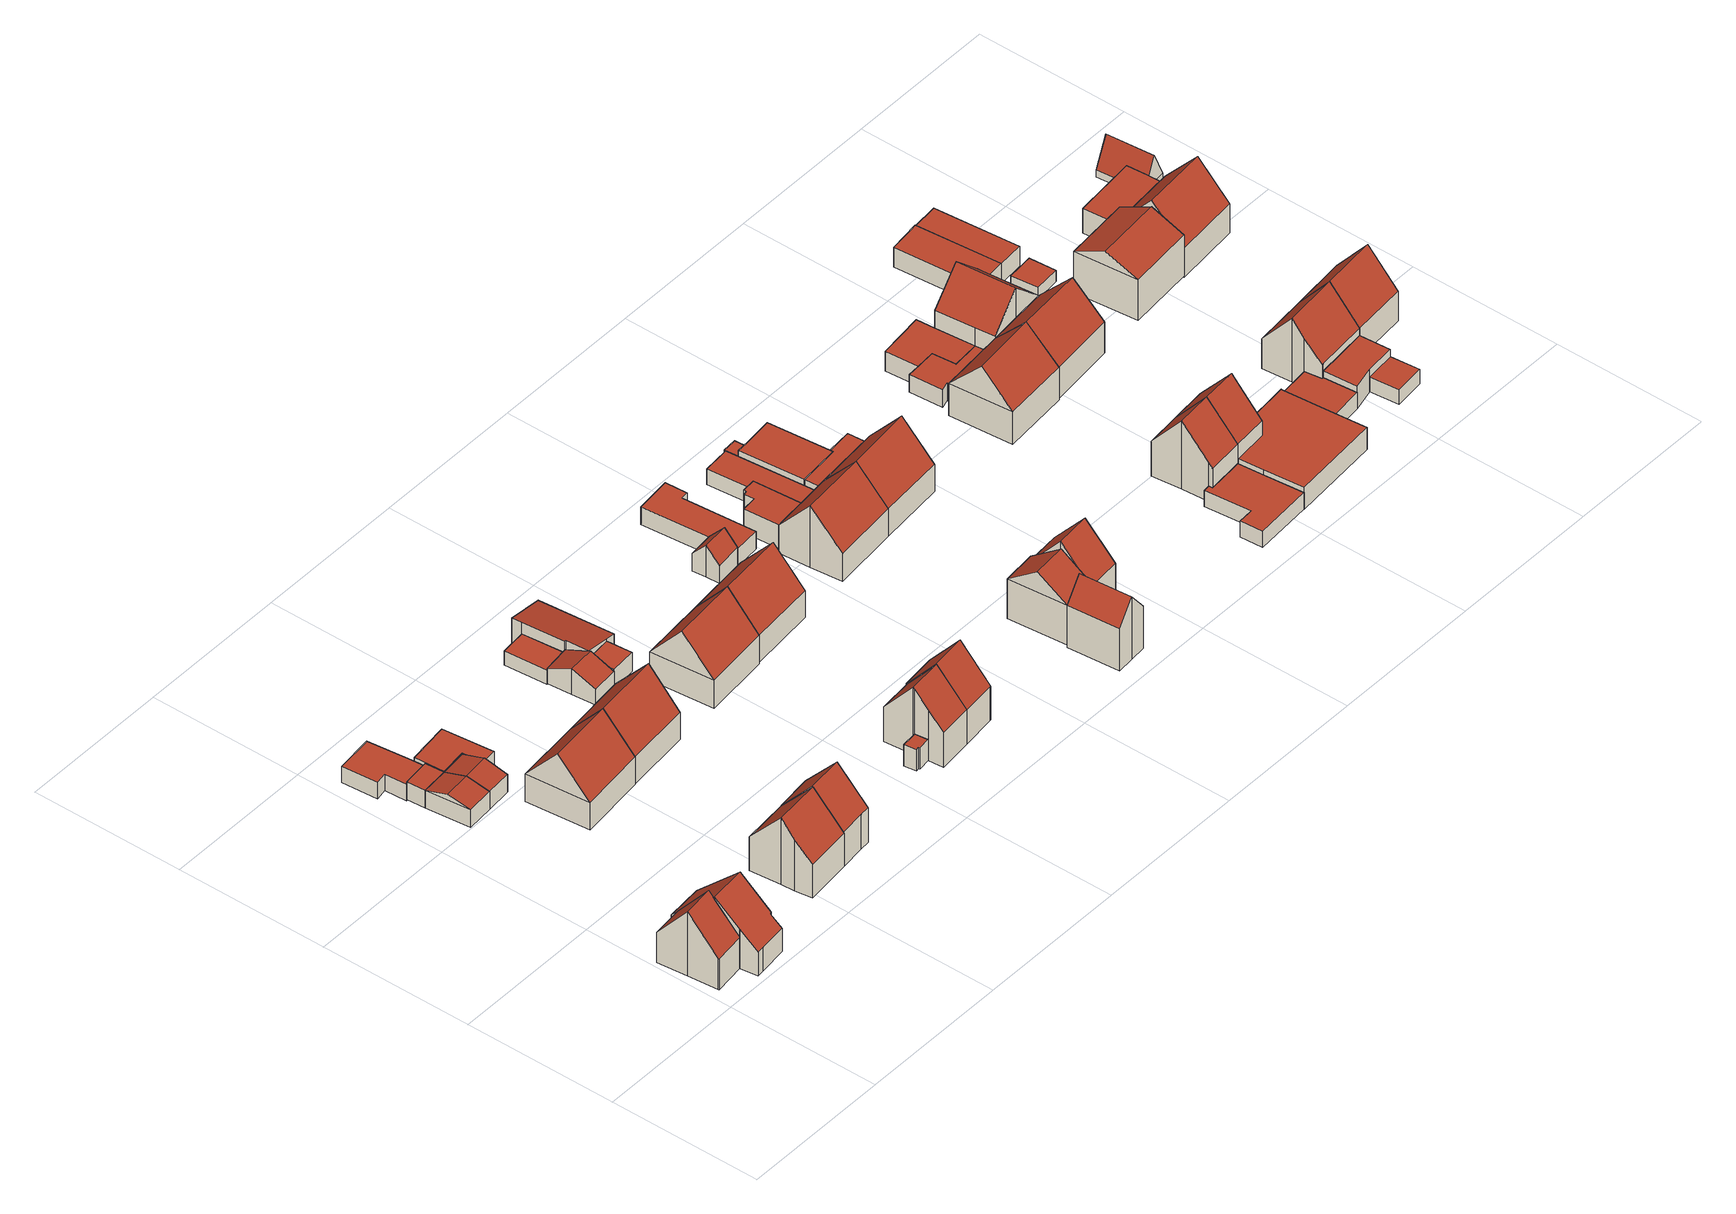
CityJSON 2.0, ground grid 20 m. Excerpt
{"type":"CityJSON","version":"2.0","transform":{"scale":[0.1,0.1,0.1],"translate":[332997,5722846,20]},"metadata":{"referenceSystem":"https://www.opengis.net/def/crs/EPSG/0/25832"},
"CityObjects":{
"building1":{"type":"Building","attributes":{"Gemeindeschluessel":"05170048","Geometrietyp2DReferenz":"3000","function":"31001_1010"},"address":[{"country":"Germany","locality":"Wesel","thoroughfareNumber":"12","thoroughfareName":"Hagelkreuzweg"}],"children":["building1-1","building1-2"]},
"building1-1":{"type":"BuildingPart","attributes":{"roofType":"3100","measuredHeight":8.63},"parents":["building1"],"geometry":[{"type":"MultiSurface","lod":"2","boundaries":[[[0,1,2,3]],[[4,5,1,0]],[[6,7,8,9]],[[10,11,7,6]],[[12,13,11,10]],[[14,15,13,12]],[[16,17,15,14]],[[18,19,17,16]],[[20,21,19,18]],[[3,2,21,20]],[[4,0,3,20,18,16,14,12,22]],[[10,6,9,22,12]],[[1,5,23,8,7,11,13,15,17,19,21,2]],[[22,24,25,4]],[[24,23,5,25]],[[22,26,24]],[[27,9,8,28]],[[24,26,27,28,23]]],"semantics":{"surfaces":[{"type":"WallSurface"},{"type":"RoofSurface"},{"type":"GroundSurface"},{"type":"ClosureSurface"}],"values":[0,0,0,0,0,0,0,0,0,0,1,1,2,0,3,0,3,3]}}]},
"building1-2":{"type":"BuildingPart","attributes":{"roofType":"3100","measuredHeight":9.16},"parents":["building1"],"geometry":[{"type":"MultiSurface","lod":"2","boundaries":[[[29,30,31,32]],[[33,34,30,29]],[[35,36,34,33]],[[37,8,36,35]],[[38,1,5,25]],[[32,31,1,38]],[[37,35,33,39]],[[29,32,38,25,39,33]],[[30,34,36,8,28,5,1,31]],[[37,39,27,9]],[[27,28,8,9]],[[39,26,27]],[[24,25,5,23]],[[27,26,24,23,28]]],"semantics":{"surfaces":[{"type":"WallSurface"},{"type":"RoofSurface"},{"type":"GroundSurface"},{"type":"ClosureSurface"}],"values":[0,0,0,0,0,0,1,1,2,0,3,0,3,3]}}]},
"building2":{"type":"Building","attributes":{"Geometrietyp2DReferenz":"3000","Gemeindeschluessel":"05170048","function":"31001_2463","roofType":"3100","measuredHeight":3.3},"address":[{"country":"Germany","locality":"Wesel","thoroughfareNumber":"15","thoroughfareName":"Hagelkreuzweg"}],"geometry":[{"type":"Solid","lod":"2","boundaries":[[[[40,41,42,43]],[[44,45,41,40]],[[46,47,45,44]],[[43,42,47,46]],[[40,48,44]],[[46,49,43]],[[43,49,48,40]],[[44,48,49,46]],[[41,45,47,42]]]],"semantics":{"surfaces":[{"type":"WallSurface"},{"type":"RoofSurface"},{"type":"GroundSurface"}],"values":[[0,0,0,0,0,0,1,1,2]]}}]},
"building3":{"type":"Building","attributes":{"Geometrietyp2DReferenz":"3000","Gemeindeschluessel":"05170048","function":"31001_2723","roofType":"1000","measuredHeight":2.57},"address":[{"country":"Germany","locality":"Wesel","thoroughfareNumber":"15","thoroughfareName":"Hagelkreuzweg"}],"geometry":[{"type":"Solid","lod":"2","boundaries":[[[[50,51,52,53]],[[46,47,51,50]],[[44,45,47,46]],[[53,52,45,44]],[[46,50,53,44]],[[51,47,45,52]]]],"semantics":{"surfaces":[{"type":"WallSurface"},{"type":"RoofSurface"},{"type":"GroundSurface"}],"values":[[0,0,0,0,1,2]]}}]},
"building4":{"type":"Building","attributes":{"Geometrietyp2DReferenz":"3000","Gemeindeschluessel":"05170048","function":"31001_1313","roofType":"1000","measuredHeight":2.33},"address":[{"country":"Germany","locality":"Wesel","thoroughfareNumber":"15","thoroughfareName":"Hagelkreuzweg"}],"geometry":[{"type":"Solid","lod":"2","boundaries":[[[[54,55,56,57]],[[58,59,55,54]],[[60,61,59,58]],[[62,63,61,60]],[[64,65,63,62]],[[66,67,65,64]],[[57,56,67,66]],[[64,62,60,58,54,57,66]],[[55,59,61,63,65,67,56]]]],"semantics":{"surfaces":[{"type":"WallSurface"},{"type":"RoofSurface"},{"type":"GroundSurface"}],"values":[[0,0,0,0,0,0,0,1,2]]}}]},
"building5":{"type":"Building","attributes":{"Geometrietyp2DReferenz":"3000","Gemeindeschluessel":"05170048","function":"31001_2463","roofType":"3100","measuredHeight":3.33},"address":[{"country":"Germany","locality":"Wesel","thoroughfareNumber":"17","thoroughfareName":"Hagelkreuzweg"}],"geometry":[{"type":"Solid","lod":"2","boundaries":[[[[49,68,42,43]],[[46,47,68,49]],[[69,70,47,46]],[[71,72,70,69]],[[73,74,72,71]],[[75,76,74,73]],[[43,42,76,75]],[[71,69,46,49,73]],[[43,75,73,49]],[[68,47,70,72,74,76,42]]]],"semantics":{"surfaces":[{"type":"WallSurface"},{"type":"RoofSurface"},{"type":"GroundSurface"}],"values":[[0,0,0,0,0,0,0,1,1,2]]}}]},
"building6":{"type":"Building","attributes":{"Geometrietyp2DReferenz":"3000","Gemeindeschluessel":"05170048","function":"31001_1010","roofType":"3100","measuredHeight":9.45},"address":[{"country":"Germany","locality":"Wesel","thoroughfareNumber":"14","thoroughfareName":"Hagelkreuzweg"}],"geometry":[{"type":"Solid","lod":"2","boundaries":[[[[77,78,79,80]],[[81,82,78,77]],[[83,84,82,81]],[[85,86,84,83]],[[87,88,86,85]],[[89,90,88,87]],[[91,92,90,89]],[[80,79,92,91]],[[81,77,80,91,89,83]],[[87,85,83,89]],[[78,82,84,86,88,90,92,79]]]],"semantics":{"surfaces":[{"type":"WallSurface"},{"type":"RoofSurface"},{"type":"GroundSurface"}],"values":[[0,0,0,0,0,0,0,0,1,1,2]]}}]},
"building7":{"type":"Building","attributes":{"Geometrietyp2DReferenz":"3000","Gemeindeschluessel":"05170048","function":"31001_1313","roofType":"1000","measuredHeight":2.7},"address":[{"country":"Germany","locality":"Wesel","thoroughfareNumber":"17","thoroughfareName":"Hagelkreuzweg"}],"geometry":[{"type":"Solid","lod":"2","boundaries":[[[[93,94,95,96]],[[97,98,94,93]],[[99,100,98,97]],[[101,102,100,99]],[[103,104,102,101]],[[96,95,104,103]],[[101,99,97,93,96,103]],[[94,98,100,102,104,95]]]],"semantics":{"surfaces":[{"type":"WallSurface"},{"type":"RoofSurface"},{"type":"GroundSurface"}],"values":[[0,0,0,0,0,0,1,2]]}}]},
"building8":{"type":"Building","attributes":{"Geometrietyp2DReferenz":"3000","Gemeindeschluessel":"05170048","function":"31001_1010","roofType":"3100","measuredHeight":8.77},"address":[{"country":"Germany","locality":"Wesel","thoroughfareNumber":"17","thoroughfareName":"Hagelkreuzweg"}],"geometry":[{"type":"Solid","lod":"2","boundaries":[[[[105,106,107,108]],[[109,110,106,105]],[[111,112,110,109]],[[108,107,112,111]],[[105,113,109]],[[111,114,108]],[[108,114,113,105]],[[109,113,114,111]],[[106,110,112,107]]]],"semantics":{"surfaces":[{"type":"WallSurface"},{"type":"RoofSurface"},{"type":"GroundSurface"}],"values":[[0,0,0,0,0,0,1,1,2]]}}]},
"building9":{"type":"Building","attributes":{"Geometrietyp2DReferenz":"3000","Gemeindeschluessel":"05170048","function":"31001_1010","roofType":"3100","measuredHeight":9.51},"address":[{"country":"Germany","locality":"Wesel","thoroughfareNumber":"16","thoroughfareName":"Hagelkreuzweg"}],"geometry":[{"type":"Solid","lod":"2","boundaries":[[[[115,116,117,91]],[[118,119,116,115]],[[120,121,119,118]],[[122,123,121,120]],[[124,125,123,122]],[[126,127,125,124]],[[91,117,127,126]],[[120,118,115,122]],[[91,126,124,122,115]],[[116,119,121,123,125,127,117]]]],"semantics":{"surfaces":[{"type":"WallSurface"},{"type":"RoofSurface"},{"type":"GroundSurface"}],"values":[[0,0,0,0,0,0,0,1,1,2]]}}]},
"building10":{"type":"Building","attributes":{"Geometrietyp2DReferenz":"3000","Gemeindeschluessel":"05170048","function":"31001_1010","roofType":"3100","measuredHeight":8.69},"address":[{"country":"Germany","locality":"Wesel","thoroughfareNumber":"19","thoroughfareName":"Hagelkreuzweg"}],"geometry":[{"type":"Solid","lod":"2","boundaries":[[[[108,128,129,130]],[[111,131,128,108]],[[132,133,131,111]],[[130,129,133,132]],[[108,114,111]],[[132,134,130]],[[130,134,114,108]],[[111,114,134,132]],[[128,131,133,129]]]],"semantics":{"surfaces":[{"type":"WallSurface"},{"type":"RoofSurface"},{"type":"GroundSurface"}],"values":[[0,0,0,0,0,0,1,1,2]]}}]},
"building11":{"type":"Building","attributes":{"Geometrietyp2DReferenz":"3000","Gemeindeschluessel":"05170048","function":"31001_2463","roofType":"3100","measuredHeight":3.61},"address":[{"country":"Germany","locality":"Wesel","thoroughfareNumber":"19","thoroughfareName":"Hagelkreuzweg"}],"geometry":[{"type":"Solid","lod":"2","boundaries":[[[[135,136,137,138]],[[139,140,136,135]],[[141,142,140,139]],[[143,144,142,141]],[[145,146,144,143]],[[147,148,146,145]],[[149,150,148,147]],[[138,137,150,149]],[[145,143,141,139,135,147]],[[138,149,147,135]],[[136,140,142,144,146,148,150,137]]]],"semantics":{"surfaces":[{"type":"WallSurface"},{"type":"RoofSurface"},{"type":"GroundSurface"}],"values":[[0,0,0,0,0,0,0,0,1,1,2]]}}]},
"building12":{"type":"Building","attributes":{"Geometrietyp2DReferenz":"3000","Gemeindeschluessel":"05170048","function":"31001_2723","roofType":"1000","measuredHeight":2.09},"address":[{"country":"Germany","locality":"Wesel","thoroughfareNumber":"19","thoroughfareName":"Hagelkreuzweg"}],"geometry":[{"type":"Solid","lod":"2","boundaries":[[[[151,152,153,154]],[[155,156,152,151]],[[157,158,156,155]],[[154,153,158,157]],[[155,151,154,157]],[[152,156,158,153]]]],"semantics":{"surfaces":[{"type":"WallSurface"},{"type":"RoofSurface"},{"type":"GroundSurface"}],"values":[[0,0,0,0,1,2]]}}]},
"building13":{"type":"Building","attributes":{"Geometrietyp2DReferenz":"3000","Gemeindeschluessel":"05170048","function":"51009_1610","roofType":"1000","measuredHeight":2.98},"geometry":[{"type":"Solid","lod":"2","boundaries":[[[[159,160,161,162]],[[163,164,160,159]],[[165,166,164,163]],[[167,168,166,165]],[[169,170,168,167]],[[162,161,170,169]],[[167,165,163,159,162,169]],[[160,164,166,168,170,161]]]],"semantics":{"surfaces":[{"type":"WallSurface"},{"type":"RoofSurface"},{"type":"GroundSurface"}],"values":[[0,0,0,0,0,0,1,2]]}}]},
"building14":{"type":"Building","attributes":{"Gemeindeschluessel":"05170048","Geometrietyp2DReferenz":"3000","function":"31001_2463"},"address":[{"country":"Germany","locality":"Wesel","thoroughfareNumber":"21","thoroughfareName":"Hagelkreuzweg"}],"children":["building14-1","building14-2"]},
"building14-1":{"type":"BuildingPart","attributes":{"roofType":"2100","measuredHeight":3.69},"parents":["building14"],"geometry":[{"type":"MultiSurface","lod":"2","boundaries":[[[171,172,173,145]],[[174,175,172,171]],[[176,177,175,174]],[[178,179,177,176]],[[180,181,179,178]],[[182,183,181,180]],[[184,185,183,182]],[[182,180,178,176,174,171,145,184]],[[173,172,175,177,179,181,183,185]],[[184,145,186,187]],[[173,185,187,186]]],"semantics":{"surfaces":[{"type":"WallSurface"},{"type":"RoofSurface"},{"type":"GroundSurface"},{"type":"ClosureSurface"}],"values":[0,0,0,0,0,0,0,1,2,0,3]}}]},
"building14-2":{"type":"BuildingPart","attributes":{"roofType":"1000","measuredHeight":2.65},"parents":["building14"],"geometry":[{"type":"Solid","lod":"2","boundaries":[[[[188,189,185,187]],[[190,191,189,188]],[[186,173,191,190]],[[188,187,186,190]],[[185,189,191,173]],[[186,187,185,173]]]],"semantics":{"surfaces":[{"type":"WallSurface"},{"type":"RoofSurface"},{"type":"GroundSurface"},{"type":"ClosureSurface"}],"values":[[0,0,0,1,2,3]]}}]},
"building15":{"type":"Building","attributes":{"Geometrietyp2DReferenz":"3000","Gemeindeschluessel":"05170048","function":"31001_1010","roofType":"3100","measuredHeight":9.52},"address":[{"country":"Germany","locality":"Wesel","thoroughfareNumber":"18","thoroughfareName":"Hagelkreuzweg"}],"geometry":[{"type":"Solid","lod":"2","boundaries":[[[[192,161,160,193]],[[194,195,161,192]],[[196,197,195,194]],[[198,199,197,196]],[[200,201,199,198]],[[202,203,201,200]],[[204,205,203,202]],[[193,160,205,204]],[[192,193,204,202,200,194]],[[198,196,194,200]],[[161,195,197,199,201,203,205,160]]]],"semantics":{"surfaces":[{"type":"WallSurface"},{"type":"RoofSurface"},{"type":"GroundSurface"}],"values":[[0,0,0,0,0,0,0,0,1,1,2]]}}]},
"building16":{"type":"Building","attributes":{"Geometrietyp2DReferenz":"3000","Gemeindeschluessel":"05170048","function":"31001_1010","roofType":"3100","measuredHeight":8.9},"address":[{"country":"Germany","locality":"Wesel","thoroughfareNumber":"21","thoroughfareName":"Hagelkreuzweg"}],"geometry":[{"type":"Solid","lod":"2","boundaries":[[[[206,207,208,209]],[[210,211,207,206]],[[212,213,211,210]],[[209,208,213,212]],[[206,214,210]],[[212,215,209]],[[209,215,214,206]],[[210,214,215,212]],[[207,211,213,208]]]],"semantics":{"surfaces":[{"type":"WallSurface"},{"type":"RoofSurface"},{"type":"GroundSurface"}],"values":[[0,0,0,0,0,0,1,1,2]]}}]},
"building17":{"type":"Building","attributes":{"Geometrietyp2DReferenz":"3000","Gemeindeschluessel":"05170048","function":"31001_1010","roofType":"3100","measuredHeight":9.51},"address":[{"country":"Germany","locality":"Wesel","thoroughfareNumber":"20","thoroughfareName":"Hagelkreuzweg"}],"geometry":[{"type":"Solid","lod":"2","boundaries":[[[[216,217,203,218]],[[219,199,217,216]],[[220,221,199,219]],[[222,223,221,220]],[[224,225,223,222]],[[226,227,225,224]],[[228,229,227,226]],[[218,203,229,228]],[[218,228,226,224,216]],[[222,220,219,216,224]],[[217,199,221,223,225,227,229,203]]]],"semantics":{"surfaces":[{"type":"WallSurface"},{"type":"RoofSurface"},{"type":"GroundSurface"}],"values":[[0,0,0,0,0,0,0,0,1,1,2]]}}]},
"building18":{"type":"Building","attributes":{"Geometrietyp2DReferenz":"3000","Gemeindeschluessel":"05170048","function":"31001_1010","roofType":"3100","measuredHeight":8.78},"address":[{"country":"Germany","locality":"Wesel","thoroughfareNumber":"23","thoroughfareName":"Hagelkreuzweg"}],"geometry":[{"type":"Solid","lod":"2","boundaries":[[[[209,230,231,232]],[[212,233,230,209]],[[234,235,233,212]],[[232,231,235,234]],[[209,215,212]],[[234,236,232]],[[232,236,215,209]],[[212,215,236,234]],[[230,233,235,231]]]],"semantics":{"surfaces":[{"type":"WallSurface"},{"type":"RoofSurface"},{"type":"GroundSurface"}],"values":[[0,0,0,0,0,0,1,1,2]]}}]},
"building19":{"type":"Building","attributes":{"Geometrietyp2DReferenz":"3000","Gemeindeschluessel":"05170048","function":"31001_2723","roofType":"3100","measuredHeight":4.54},"address":[{"country":"Germany","locality":"Wesel","thoroughfareNumber":"23","thoroughfareName":"Hagelkreuzweg"}],"geometry":[{"type":"Solid","lod":"2","boundaries":[[[[237,238,239,240]],[[241,242,238,237]],[[243,244,242,241]],[[245,246,244,243]],[[247,248,246,245]],[[249,250,248,247]],[[240,239,250,249]],[[245,243,241,237,247]],[[240,249,247,237]],[[238,242,244,246,248,250,239]]]],"semantics":{"surfaces":[{"type":"WallSurface"},{"type":"RoofSurface"},{"type":"GroundSurface"}],"values":[[0,0,0,0,0,0,0,1,1,2]]}}]},
"building20":{"type":"Building","attributes":{"Geometrietyp2DReferenz":"3000","Gemeindeschluessel":"05170048","function":"31001_2723","roofType":"1000","measuredHeight":2.54},"address":[{"country":"Germany","locality":"Wesel","thoroughfareNumber":"25","thoroughfareName":"Hagelkreuzweg"}],"geometry":[{"type":"Solid","lod":"2","boundaries":[[[[251,252,253,254]],[[255,256,252,251]],[[257,258,256,255]],[[259,260,258,257]],[[261,262,260,259]],[[263,264,262,261]],[[265,266,264,263]],[[254,253,266,265]],[[263,261,259,257,255,251,254,265]],[[252,256,258,260,262,264,266,253]]]],"semantics":{"surfaces":[{"type":"WallSurface"},{"type":"RoofSurface"},{"type":"GroundSurface"}],"values":[[0,0,0,0,0,0,0,0,1,2]]}}]},
"building21":{"type":"Building","attributes":{"Geometrietyp2DReferenz":"3000","Gemeindeschluessel":"05170048","function":"31001_1010","roofType":"3100","measuredHeight":8.93},"address":[{"country":"Germany","locality":"Wesel","thoroughfareNumber":"22","thoroughfareName":"Hagelkreuzweg"}],"geometry":[{"type":"Solid","lod":"2","boundaries":[[[[267,268,269,270]],[[271,272,268,267]],[[273,274,272,271]],[[275,276,274,273]],[[277,278,276,275]],[[279,280,278,277]],[[270,269,280,279]],[[271,267,270,273]],[[279,277,275,273,270]],[[268,272,274,276,278,280,269]]]],"semantics":{"surfaces":[{"type":"WallSurface"},{"type":"RoofSurface"},{"type":"GroundSurface"}],"values":[[0,0,0,0,0,0,0,1,1,2]]}}]},
"building22":{"type":"Building","attributes":{"Geometrietyp2DReferenz":"3000","Gemeindeschluessel":"05170048","function":"31001_1010","roofType":"3100","measuredHeight":8.51},"address":[{"country":"Germany","locality":"Wesel","thoroughfareNumber":"22","thoroughfareName":"Hagelkreuzweg"}],"geometry":[{"type":"Solid","lod":"2","boundaries":[[[[281,282,283,284]],[[275,285,282,281]],[[271,286,285,275]],[[284,283,286,271]],[[281,287,275]],[[271,288,284]],[[284,288,287,281]],[[275,287,288,271]],[[282,285,286,283]]]],"semantics":{"surfaces":[{"type":"WallSurface"},{"type":"RoofSurface"},{"type":"GroundSurface"}],"values":[[0,0,0,0,0,0,1,1,2]]}}]},
"building23":{"type":"Building","attributes":{"Gemeindeschluessel":"05170048","Geometrietyp2DReferenz":"3000","function":"31001_1010"},"address":[{"country":"Germany","locality":"Wesel","thoroughfareNumber":"25","thoroughfareName":"Hagelkreuzweg"}],"children":["building23-1","building23-2"]},
"building23-1":{"type":"BuildingPart","attributes":{"roofType":"3100","measuredHeight":8.72},"parents":["building23"],"geometry":[{"type":"MultiSurface","lod":"2","boundaries":[[[289,290,291,292]],[[293,294,290,289]],[[295,296,294,293]],[[297,298,299,300]],[[301,302,298,297]],[[303,304,302,301]],[[292,291,304,303]],[[292,303,301,289]],[[297,300,295,293,289,301]],[[290,294,296,299,298,302,304,291]],[[295,300,305,306]],[[299,296,306,305]]],"semantics":{"surfaces":[{"type":"WallSurface"},{"type":"RoofSurface"},{"type":"GroundSurface"},{"type":"ClosureSurface"}],"values":[0,0,0,0,0,0,0,1,1,2,0,3]}}]},
"building23-2":{"type":"BuildingPart","attributes":{"roofType":"1000","measuredHeight":3.26},"address":[{"country":"Germany","locality":"Wesel","thoroughfareNumber":"25","thoroughfareName":"Hagelkreuzweg"}],"parents":["building23"],"geometry":[{"type":"MultiSurface","lod":"2","boundaries":[[[307,308,309,310]],[[311,312,308,307]],[[313,314,312,311]],[[315,316,314,313]],[[305,317,316,315]],[[318,319,320,306]],[[310,309,319,318]],[[306,305,315,313,311,307,310,318]],[[308,312,314,316,317,320,319,309]],[[299,296,320,317]],[[305,306,296,299]]],"semantics":{"surfaces":[{"type":"WallSurface"},{"type":"RoofSurface"},{"type":"GroundSurface"},{"type":"ClosureSurface"}],"values":[0,0,0,0,0,0,0,1,2,0,3]}}]},
"building24":{"type":"Building","attributes":{"Geometrietyp2DReferenz":"3000","Gemeindeschluessel":"05170048","function":"31001_1010","roofType":"3100","measuredHeight":9.53},"address":[{"country":"Germany","locality":"Wesel","thoroughfareNumber":"24","thoroughfareName":"Hagelkreuzweg"}],"geometry":[{"type":"Solid","lod":"2","boundaries":[[[[321,322,285,323]],[[324,325,322,321]],[[326,327,325,324]],[[328,329,327,326]],[[330,331,329,328]],[[332,333,331,330]],[[323,285,333,332]],[[323,332,330,321]],[[328,326,324,321,330]],[[322,325,327,329,331,333,285]]]],"semantics":{"surfaces":[{"type":"WallSurface"},{"type":"RoofSurface"},{"type":"GroundSurface"}],"values":[[0,0,0,0,0,0,0,1,1,2]]}}]},
"building25":{"type":"Building","attributes":{"Geometrietyp2DReferenz":"3000","Gemeindeschluessel":"05170048","function":"31001_2723","roofType":"1000","measuredHeight":2.18},"address":[{"country":"Germany","locality":"Wesel","thoroughfareNumber":"25","thoroughfareName":"Hagelkreuzweg"}],"geometry":[{"type":"Solid","lod":"2","boundaries":[[[[334,335,336,337]],[[338,339,335,334]],[[340,341,339,338]],[[342,343,341,340]],[[344,345,343,342]],[[337,336,345,344]],[[342,340,338,334,337,344]],[[335,339,341,343,345,336]]]],"semantics":{"surfaces":[{"type":"WallSurface"},{"type":"RoofSurface"},{"type":"GroundSurface"}],"values":[[0,0,0,0,0,0,1,2]]}}]},
"building26":{"type":"Building","attributes":{"Geometrietyp2DReferenz":"3000","Gemeindeschluessel":"05170048","function":"31001_2723","roofType":"1000","measuredHeight":2.19},"address":[{"country":"Germany","locality":"Wesel","thoroughfareNumber":"27","thoroughfareName":"Hagelkreuzweg"}],"geometry":[{"type":"Solid","lod":"2","boundaries":[[[[346,347,348,349]],[[350,351,347,346]],[[352,353,351,350]],[[349,348,353,352]],[[350,346,349,352]],[[347,351,353,348]]]],"semantics":{"surfaces":[{"type":"WallSurface"},{"type":"RoofSurface"},{"type":"GroundSurface"}],"values":[[0,0,0,0,1,2]]}}]},
"building27":{"type":"Building","attributes":{"Geometrietyp2DReferenz":"3000","Gemeindeschluessel":"05170048","function":"31001_1010","roofType":"3100","measuredHeight":8.72},"address":[{"country":"Germany","locality":"Wesel","thoroughfareNumber":"27","thoroughfareName":"Hagelkreuzweg"}],"geometry":[{"type":"Solid","lod":"2","boundaries":[[[[303,304,354,355]],[[297,298,304,303]],[[356,357,298,297]],[[355,354,357,356]],[[303,301,297]],[[356,358,355]],[[355,358,301,303]],[[297,301,358,356]],[[304,298,357,354]]]],"semantics":{"surfaces":[{"type":"WallSurface"},{"type":"RoofSurface"},{"type":"GroundSurface"}],"values":[[0,0,0,0,0,0,1,1,2]]}}]},
"building28":{"type":"Building","attributes":{"Geometrietyp2DReferenz":"3000","Gemeindeschluessel":"05170048","function":"31001_2463","roofType":"1000","measuredHeight":2.96},"address":[{"country":"Germany","locality":"Wesel","thoroughfareNumber":"27","thoroughfareName":"Hagelkreuzweg"}],"geometry":[{"type":"Solid","lod":"2","boundaries":[[[[359,360,351,361]],[[362,363,360,359]],[[364,365,363,362]],[[366,353,365,364]],[[361,351,353,366]],[[364,362,359,361,366]],[[360,363,365,353,351]]]],"semantics":{"surfaces":[{"type":"WallSurface"},{"type":"RoofSurface"},{"type":"GroundSurface"}],"values":[[0,0,0,0,0,1,2]]}}]},
"building29":{"type":"Building","attributes":{"Geometrietyp2DReferenz":"3000","Gemeindeschluessel":"05170048","function":"51009_1610","roofType":"1000","measuredHeight":2.9},"geometry":[{"type":"Solid","lod":"2","boundaries":[[[[367,368,369,370]],[[371,372,368,367]],[[364,373,372,371]],[[362,374,373,364]],[[375,376,374,362]],[[370,369,376,375]],[[362,364,371,367,370,375]],[[368,372,373,374,376,369]]]],"semantics":{"surfaces":[{"type":"WallSurface"},{"type":"RoofSurface"},{"type":"GroundSurface"}],"values":[[0,0,0,0,0,0,1,2]]}}]},
"building30":{"type":"Building","attributes":{"Geometrietyp2DReferenz":"3000","Gemeindeschluessel":"05170048","function":"31001_1010","roofType":"1000","measuredHeight":2.35},"address":[{"country":"Germany","locality":"Wesel","thoroughfareNumber":"26","thoroughfareName":"Hagelkreuzweg"}],"geometry":[{"type":"Solid","lod":"2","boundaries":[[[[377,378,379,380]],[[381,382,378,377]],[[383,384,382,381]],[[385,386,384,383]],[[387,388,386,385]],[[389,390,388,387]],[[391,392,390,389]],[[393,394,392,391]],[[380,379,394,393]],[[391,389,387,385,383,381,377,380,393]],[[378,382,384,386,388,390,392,394,379]]]],"semantics":{"surfaces":[{"type":"WallSurface"},{"type":"RoofSurface"},{"type":"GroundSurface"}],"values":[[0,0,0,0,0,0,0,0,0,1,2]]}}]},
"building31":{"type":"Building","attributes":{"Geometrietyp2DReferenz":"3000","Gemeindeschluessel":"05170048","function":"31001_1010","roofType":"3100","measuredHeight":9.69},"address":[{"country":"Germany","locality":"Wesel","thoroughfareNumber":"26","thoroughfareName":"Hagelkreuzweg"}],"geometry":[{"type":"Solid","lod":"2","boundaries":[[[[395,396,397,398]],[[399,400,396,395]],[[401,402,400,399]],[[403,404,402,401]],[[405,406,404,403]],[[407,408,406,405]],[[398,397,408,407]],[[395,398,407,405,399]],[[403,401,399,405]],[[396,400,402,404,406,408,397]]]],"semantics":{"surfaces":[{"type":"WallSurface"},{"type":"RoofSurface"},{"type":"GroundSurface"}],"values":[[0,0,0,0,0,0,0,1,1,2]]}}]},
"building32":{"type":"Building","attributes":{"Geometrietyp2DReferenz":"3000","Gemeindeschluessel":"05170048","function":"31001_1010","roofType":"3100","measuredHeight":9.01},"address":[{"country":"Germany","locality":"Wesel","thoroughfareNumber":"29","thoroughfareName":"Hagelkreuzweg"}],"geometry":[{"type":"Solid","lod":"2","boundaries":[[[[409,410,411,412]],[[413,414,410,409]],[[415,416,414,413]],[[412,411,416,415]],[[409,417,413]],[[415,418,412]],[[412,418,417,409]],[[413,417,418,415]],[[410,414,416,411]]]],"semantics":{"surfaces":[{"type":"WallSurface"},{"type":"RoofSurface"},{"type":"GroundSurface"}],"values":[[0,0,0,0,0,0,1,1,2]]}}]},
"building33":{"type":"Building","attributes":{"Geometrietyp2DReferenz":"3000","Gemeindeschluessel":"05170048","function":"51009_1610","roofType":"1000","measuredHeight":2.52},"geometry":[{"type":"Solid","lod":"2","boundaries":[[[[419,420,421,422]],[[423,424,420,419]],[[425,426,424,423]],[[427,428,426,425]],[[429,430,428,427]],[[431,432,430,429]],[[433,434,432,431]],[[435,436,434,433]],[[422,421,436,435]],[[433,431,429,427,425,423,419,422,435]],[[420,424,426,428,430,432,434,436,421]]]],"semantics":{"surfaces":[{"type":"WallSurface"},{"type":"RoofSurface"},{"type":"GroundSurface"}],"values":[[0,0,0,0,0,0,0,0,0,1,2]]}}]},
"building34":{"type":"Building","attributes":{"Geometrietyp2DReferenz":"3000","Gemeindeschluessel":"05170048","function":"31001_1010","roofType":"3100","measuredHeight":9.68},"address":[{"country":"Germany","locality":"Wesel","thoroughfareNumber":"28","thoroughfareName":"Hagelkreuzweg"}],"geometry":[{"type":"Solid","lod":"2","boundaries":[[[[405,406,408,407]],[[403,404,406,405]],[[437,438,404,403]],[[439,440,438,437]],[[441,442,440,439]],[[443,444,442,441]],[[407,408,444,443]],[[437,403,405,439]],[[407,443,441,439,405]],[[406,404,438,440,442,444,408]]]],"semantics":{"surfaces":[{"type":"WallSurface"},{"type":"RoofSurface"},{"type":"GroundSurface"}],"values":[[0,0,0,0,0,0,0,1,1,2]]}}]},
"building35":{"type":"Building","attributes":{"Geometrietyp2DReferenz":"3000","Gemeindeschluessel":"05170048","function":"31001_2463","roofType":"1000","measuredHeight":2.81},"address":[{"country":"Germany","locality":"Wesel","thoroughfareNumber":"29","thoroughfareName":"Hagelkreuzweg"}],"geometry":[{"type":"Solid","lod":"2","boundaries":[[[[422,445,446,419]],[[435,447,445,422]],[[433,448,447,435]],[[449,450,448,433]],[[451,452,450,449]],[[453,454,452,451]],[[419,446,454,453]],[[451,449,433,435,422,419,453]],[[445,447,448,450,452,454,446]]]],"semantics":{"surfaces":[{"type":"WallSurface"},{"type":"RoofSurface"},{"type":"GroundSurface"}],"values":[[0,0,0,0,0,0,0,1,2]]}}]},
"building36":{"type":"Building","attributes":{"Geometrietyp2DReferenz":"3000","Gemeindeschluessel":"05170048","function":"31001_1010","roofType":"1000","measuredHeight":3.06},"address":[{"country":"Germany","locality":"Wesel","thoroughfareNumber":"28","thoroughfareName":"Hagelkreuzweg"}],"geometry":[{"type":"Solid","lod":"2","boundaries":[[[[455,456,457,458]],[[459,460,456,455]],[[461,462,460,459]],[[463,464,462,461]],[[465,466,464,463]],[[467,468,466,465]],[[469,470,468,467]],[[471,472,470,469]],[[458,457,472,471]],[[469,467,465,463,461,459,455,458,471]],[[456,460,462,464,466,468,470,472,457]]]],"semantics":{"surfaces":[{"type":"WallSurface"},{"type":"RoofSurface"},{"type":"GroundSurface"}],"values":[[0,0,0,0,0,0,0,0,0,1,2]]}}]},
"building37":{"type":"Building","attributes":{"Gemeindeschluessel":"05170048","Geometrietyp2DReferenz":"3000","function":"31001_1010"},"address":[{"country":"Germany","locality":"Wesel","thoroughfareNumber":"31","thoroughfareName":"Hagelkreuzweg"}],"children":["building37-1","building37-2"]},
"building37-1":{"type":"BuildingPart","attributes":{"roofType":"3100","measuredHeight":8.79},"parents":["building37"],"geometry":[{"type":"MultiSurface","lod":"2","boundaries":[[[473,474,475,476]],[[412,477,474,473]],[[415,478,477,412]],[[476,479,473]],[[412,418,415]],[[415,418,479,476]],[[473,479,418,412]],[[475,474,477,478]],[[480,476,481]],[[415,482,483,478]],[[482,480,481,475,483]]],"semantics":{"surfaces":[{"type":"WallSurface"},{"type":"RoofSurface"},{"type":"GroundSurface"},{"type":"ClosureSurface"}],"values":[0,0,0,0,0,1,1,2,0,3,3]}}]},
"building37-2":{"type":"BuildingPart","attributes":{"roofType":"3100","measuredHeight":9.1},"address":[{"country":"Germany","locality":"Wesel","thoroughfareNumber":"31","thoroughfareName":"Hagelkreuzweg"}],"parents":["building37"],"geometry":[{"type":"MultiSurface","lod":"2","boundaries":[[[484,485,486,487]],[[488,489,485,484]],[[490,491,489,488]],[[492,493,491,490]],[[494,495,493,492]],[[496,497,495,494]],[[498,499,497,496]],[[500,501,499,498]],[[481,502,501,500]],[[488,484,487,503,490]],[[481,500,498,496,494,492,490,503]],[[486,485,489,491,493,495,497,499,501,502,504]],[[483,478,486,504]],[[503,487,415,482]],[[482,415,478,483]],[[475,483,504,502]],[[503,482,480]],[[480,482,483,475,481]]],"semantics":{"surfaces":[{"type":"WallSurface"},{"type":"RoofSurface"},{"type":"GroundSurface"},{"type":"ClosureSurface"}],"values":[0,0,0,0,0,0,0,0,0,1,1,2,0,0,3,0,0,3]}}]},
"building38":{"type":"Building","attributes":{"Geometrietyp2DReferenz":"3000","Gemeindeschluessel":"05170048","function":"31001_2463","roofType":"1000","measuredHeight":2.32},"address":[{"country":"Germany","locality":"Wesel","thoroughfareNumber":"30","thoroughfareName":"Hagelkreuzweg"}],"geometry":[{"type":"Solid","lod":"2","boundaries":[[[[505,506,507,508]],[[509,510,506,505]],[[511,512,510,509]],[[513,514,512,511]],[[515,516,514,513]],[[508,507,516,515]],[[513,511,509,505,508,515]],[[506,510,512,514,516,507]]]],"semantics":{"surfaces":[{"type":"WallSurface"},{"type":"RoofSurface"},{"type":"GroundSurface"}],"values":[[0,0,0,0,0,0,1,2]]}}]},
"building39":{"type":"Building","attributes":{"Geometrietyp2DReferenz":"3000","Gemeindeschluessel":"05170048","function":"31001_2463","roofType":"1000","measuredHeight":2.83},"address":[{"country":"Germany","locality":"Wesel","thoroughfareNumber":"31","thoroughfareName":"Hagelkreuzweg"}],"geometry":[{"type":"Solid","lod":"2","boundaries":[[[[517,518,519,520]],[[521,522,518,517]],[[523,524,522,521]],[[525,526,524,523]],[[527,528,526,525]],[[520,519,528,527]],[[525,523,521,517,520,527]],[[518,522,524,526,528,519]]]],"semantics":{"surfaces":[{"type":"WallSurface"},{"type":"RoofSurface"},{"type":"GroundSurface"}],"values":[[0,0,0,0,0,0,1,2]]}}]},
"building40":{"type":"Building","attributes":{"Geometrietyp2DReferenz":"3000","Gemeindeschluessel":"05170048","function":"31001_1010","roofType":"1000","measuredHeight":3.15},"address":[{"country":"Germany","locality":"Wesel","thoroughfareNumber":"30","thoroughfareName":"Hagelkreuzweg"}],"geometry":[{"type":"Solid","lod":"2","boundaries":[[[[529,530,531,532]],[[533,534,530,529]],[[535,512,534,533]],[[536,510,512,535]],[[532,531,510,536]],[[535,533,529,532,536]],[[530,534,512,510,531]]]],"semantics":{"surfaces":[{"type":"WallSurface"},{"type":"RoofSurface"},{"type":"GroundSurface"}],"values":[[0,0,0,0,0,1,2]]}}]},
"building41":{"type":"Building","attributes":{"Geometrietyp2DReferenz":"3000","Gemeindeschluessel":"05170048","function":"31001_2723","roofType":"1000","measuredHeight":2.11},"address":[{"country":"Germany","locality":"Wesel","thoroughfareNumber":"30","thoroughfareName":"Hagelkreuzweg"}],"geometry":[{"type":"Solid","lod":"2","boundaries":[[[[537,538,539,540]],[[541,542,538,537]],[[543,544,542,541]],[[540,539,544,543]],[[541,537,540,543]],[[538,542,544,539]]]],"semantics":{"surfaces":[{"type":"WallSurface"},{"type":"RoofSurface"},{"type":"GroundSurface"}],"values":[[0,0,0,0,1,2]]}}]},
"building42":{"type":"Building","attributes":{"Geometrietyp2DReferenz":"3000","Gemeindeschluessel":"05170048","function":"31001_1010","roofType":"3100","measuredHeight":8.99},"address":[{"country":"Germany","locality":"Wesel","thoroughfareNumber":"30","thoroughfareName":"Hagelkreuzweg"}],"geometry":[{"type":"Solid","lod":"2","boundaries":[[[[545,507,506,546]],[[547,548,507,545]],[[549,550,548,547]],[[551,552,550,549]],[[553,554,552,551]],[[555,531,554,553]],[[556,510,531,555]],[[546,506,510,556]],[[545,546,556,555,553,547]],[[551,549,547,553]],[[507,548,550,552,554,531,510,506]]]],"semantics":{"surfaces":[{"type":"WallSurface"},{"type":"RoofSurface"},{"type":"GroundSurface"}],"values":[[0,0,0,0,0,0,0,0,1,1,2]]}}]},
"building43":{"type":"Building","attributes":{"Geometrietyp2DReferenz":"3000","Gemeindeschluessel":"05170048","function":"31001_2463","roofType":"1000","measuredHeight":1.65},"address":[{"country":"Germany","locality":"Wesel","thoroughfareNumber":"33","thoroughfareName":"Hagelkreuzweg"}],"geometry":[{"type":"Solid","lod":"2","boundaries":[[[[557,558,559,560]],[[561,562,558,557]],[[563,564,562,561]],[[560,559,564,563]],[[561,557,560,563]],[[558,562,564,559]]]],"semantics":{"surfaces":[{"type":"WallSurface"},{"type":"RoofSurface"},{"type":"GroundSurface"}],"values":[[0,0,0,0,1,2]]}}]},
"building44":{"type":"Building","attributes":{"Geometrietyp2DReferenz":"3000","Gemeindeschluessel":"05170048","function":"31001_2463","roofType":"1000","measuredHeight":2.81},"address":[{"country":"Germany","locality":"Wesel","thoroughfareNumber":"33","thoroughfareName":"Hagelkreuzweg"}],"geometry":[{"type":"Solid","lod":"2","boundaries":[[[[565,566,567,568]],[[569,570,566,565]],[[571,572,570,569]],[[568,567,572,571]],[[569,565,568,571]],[[566,570,572,567]]]],"semantics":{"surfaces":[{"type":"WallSurface"},{"type":"RoofSurface"},{"type":"GroundSurface"}],"values":[[0,0,0,0,1,2]]}}]},
"building45":{"type":"Building","attributes":{"Geometrietyp2DReferenz":"3000","Gemeindeschluessel":"05170048","function":"31001_1010","roofType":"3100","measuredHeight":7.79},"address":[{"country":"Germany","locality":"Wesel","thoroughfareNumber":"33","thoroughfareName":"Hagelkreuzweg"}],"geometry":[{"type":"Solid","lod":"2","boundaries":[[[[573,574,575,576]],[[577,578,574,573]],[[579,580,578,577]],[[576,575,580,579]],[[573,581,577]],[[579,582,576]],[[576,582,581,573]],[[577,581,582,579]],[[574,578,580,575]]]],"semantics":{"surfaces":[{"type":"WallSurface"},{"type":"RoofSurface"},{"type":"GroundSurface"}],"values":[[0,0,0,0,0,0,1,1,2]]}}]},
"building46":{"type":"Building","attributes":{"Geometrietyp2DReferenz":"3000","Gemeindeschluessel":"05170048","function":"31001_1010","roofType":"3100","measuredHeight":8.94},"address":[{"country":"Germany","locality":"Wesel","thoroughfareNumber":"32","thoroughfareName":"Hagelkreuzweg"}],"geometry":[{"type":"Solid","lod":"2","boundaries":[[[[555,531,583,584]],[[551,552,531,555]],[[585,586,552,551]],[[584,583,586,585]],[[555,553,551]],[[585,587,584]],[[584,587,553,555]],[[551,553,587,585]],[[531,552,586,583]]]],"semantics":{"surfaces":[{"type":"WallSurface"},{"type":"RoofSurface"},{"type":"GroundSurface"}],"values":[[0,0,0,0,0,0,1,1,2]]}}]},
"building47":{"type":"Building","attributes":{"Geometrietyp2DReferenz":"3000","Gemeindeschluessel":"05170048","function":"31001_1010","roofType":"3100","measuredHeight":8.95},"address":[{"country":"Germany","locality":"Wesel","thoroughfareNumber":"35","thoroughfareName":"Hagelkreuzweg"}],"geometry":[{"type":"Solid","lod":"2","boundaries":[[[[588,589,590,591]],[[592,593,589,588]],[[594,595,593,592]],[[591,590,595,594]],[[588,596,592]],[[594,597,591]],[[591,597,596,588]],[[592,596,597,594]],[[589,593,595,590]]]],"semantics":{"surfaces":[{"type":"WallSurface"},{"type":"RoofSurface"},{"type":"GroundSurface"}],"values":[[0,0,0,0,0,0,1,1,2]]}}]},
"building48":{"type":"Building","attributes":{"Geometrietyp2DReferenz":"3000","Gemeindeschluessel":"05170048","function":"51009_1610","roofType":"1000","measuredHeight":3.47},"geometry":[{"type":"Solid","lod":"2","boundaries":[[[[598,599,600,601]],[[602,603,599,598]],[[604,605,603,602]],[[606,607,605,604]],[[601,600,607,606]],[[604,602,598,601,606]],[[599,603,605,607,600]]]],"semantics":{"surfaces":[{"type":"WallSurface"},{"type":"RoofSurface"},{"type":"GroundSurface"}],"values":[[0,0,0,0,0,1,2]]}}]},
"building49":{"type":"Building","attributes":{"Geometrietyp2DReferenz":"3000","Gemeindeschluessel":"05170048","function":"31001_2463","roofType":"3100","measuredHeight":4.79},"address":[{"country":"Germany","locality":"Wesel","thoroughfareNumber":"35","thoroughfareName":"Hagelkreuzweg"}],"geometry":[{"type":"Solid","lod":"2","boundaries":[[[[608,609,599,610]],[[611,612,609,608]],[[613,614,612,611]],[[610,599,614,613]],[[608,615,611]],[[613,616,610]],[[610,616,615,608]],[[611,615,616,613]],[[609,612,614,599]]]],"semantics":{"surfaces":[{"type":"WallSurface"},{"type":"RoofSurface"},{"type":"GroundSurface"}],"values":[[0,0,0,0,0,0,1,1,2]]}}]}
},
"vertices":[
[55,32,57],[55,32,2],[58,9,2],[58,9,35],[56,32,57],[56,32,2],[47,120,35],[47,120,2],[48,111,2],[48,111,44],[95,124,35],[95,124,2],[101,69,88],[101,69,2],[105,29,50],[105,29,2],[103,29,49],[103,29,2],[105,14,35],[105,14,2],[68,10,35],[68,10,2],[52,64,88],[52,64,2],[52,64,85],[56,32,45],[52,66,86],[52,72,81],[52,72,2],
[14,28,46],[14,28,2],[14,27,2],[14,27,45],[10,67,93],[10,67,2],[6,107,45],[6,107,2],[48,111,45],[55,32,45],[52,72,93],
[48,399,30],[48,399,5],[84,402,5],[84,402,30],[42,457,30],[42,457,5],[78,460,30],[78,460,5],[45,428,38],[81,431,38],
[76,485,30],[76,485,5],[40,481,5],[40,481,30],
[23,507,26],[23,507,3],[38,510,3],[38,510,26],[19,554,26],[19,554,3],[68,559,26],[68,559,3],[75,499,26],[75,499,3],[76,485,26],[76,485,3],[40,481,26],[40,481,3],
[81,431,5],[113,464,30],[113,464,5],[116,437,37],[116,437,5],[116,435,38],[116,435,5],[118,405,30],[118,405,5],
[192,43,51],[192,43,4],[253,49,4],[253,49,51],[189,65,76],[189,65,4],[188,83,98],[188,83,4],[184,124,51],[184,124,4],[245,130,51],[245,130,4],[249,89,98],[249,89,4],[253,50,52],[253,50,4],
[130,506,31],[130,506,4],[75,499,4],[75,499,31],[137,439,31],[137,439,4],[116,437,31],[116,437,4],[113,464,31],[113,464,4],[78,460,31],[78,460,4],
[125,296,45],[125,296,6],[213,306,6],[213,306,45],[117,380,45],[117,380,6],[205,389,45],[205,389,6],[121,338,94],[209,347,94],
[249,90,98],[249,90,3],[253,50,3],[245,130,52],[245,130,3],[293,135,52],[293,135,3],[297,95,98],[297,95,3],[301,55,52],[301,55,3],[288,54,52],[288,54,3],
[213,306,7],[300,315,7],[300,315,45],[205,389,7],[293,398,45],[293,398,7],[297,356,94],
[285,453,41],[285,453,5],[288,422,5],[288,422,27],[282,484,27],[282,484,5],[316,488,28],[316,488,5],[318,488,27],[318,488,5],[320,458,40],[320,458,5],[321,456,41],[321,456,5],[323,425,27],[323,425,5],
[311,543,24],[311,543,4],[277,540,4],[277,540,24],[316,488,24],[316,488,4],[282,484,24],[282,484,4],
[444,89,34],[444,89,4],[442,106,4],[442,106,34],[428,87,34],[428,87,4],[427,89,34],[427,89,4],[423,88,34],[423,88,4],[421,104,34],[421,104,4],
[318,488,40],[318,488,3],[320,458,3],[316,488,40],[316,488,3],[311,543,40],[311,543,3],[310,556,40],[310,556,3],[359,560,30],[359,560,3],[368,462,30],[368,462,3],[354,461,33],[354,461,3],[320,458,30],[354,461,30],
[357,428,30],[357,428,3],[323,425,30],[323,425,3],
[442,106,97],[444,89,76],[442,108,99],[442,108,4],[438,146,53],[438,146,4],[484,150,53],[484,150,4],[487,112,99],[487,112,4],[491,74,53],[491,74,4],[446,69,53],[446,69,4],
[364,320,45],[364,320,5],[451,329,5],[451,329,45],[356,403,45],[356,403,5],[444,411,45],[444,411,5],[360,362,94],[448,370,94],
[487,113,99],[487,113,4],[491,74,52],[484,150,54],[484,152,52],[484,152,4],[530,157,52],[530,157,4],[534,118,99],[534,118,4],[538,79,52],[538,79,4],[537,79,52],[537,79,4],
[451,329,7],[539,337,7],[539,337,45],[444,411,7],[531,420,45],[531,420,7],[535,378,94],
[524,462,51],[524,462,6],[525,444,6],[525,444,31],[522,480,31],[522,480,6],[556,483,31],[556,483,6],[557,483,31],[557,483,6],[559,465,51],[559,465,6],[560,448,31],[560,448,6],
[595,577,29],[595,577,4],[548,572,4],[548,572,29],[597,548,29],[597,548,4],[587,547,29],[587,547,4],[595,451,29],[595,451,4],[560,448,29],[560,448,4],[557,483,29],[557,483,4],[556,483,29],[556,483,4],
[690,25,61],[690,25,1],[713,27,1],[713,27,90],[684,93,61],[684,93,1],[707,95,90],[707,95,1],[729,97,61],[729,97,1],[730,85,61],[730,85,1],[735,29,61],[735,29,1],
[722,174,61],[722,174,5],[677,170,5],[677,170,61],[729,97,5],[684,93,5],[726,135,90],[680,131,90],
[606,385,94],[606,385,7],[610,343,7],[610,343,46],[603,426,46],[603,426,7],[610,427,46],[610,427,7],[690,435,46],[690,435,7],[653,431,7],[653,431,46],[694,393,94],[694,393,7],[698,352,46],[698,352,7],[653,431,39],[610,427,39],
[625,492,39],[625,492,6],[626,479,6],[626,479,39],[630,493,39],[630,493,6],[630,497,39],[630,497,6],[648,498,39],[648,498,6],[653,431,6],[606,477,39],[606,477,6],[610,427,6],
[726,136,100],[726,136,5],[729,97,54],[722,171,58],[722,171,5],[722,175,54],[722,175,5],[768,179,54],[768,179,5],[772,140,100],[772,140,5],[776,101,54],[776,101,5],
[678,561,27],[678,561,5],[642,558,5],[642,558,27],[680,541,27],[680,541,5],[690,435,27],[690,435,5],[653,431,27],[653,431,5],[648,498,27],[648,498,5],
[697,564,27],[697,564,5],[678,563,5],[678,563,27],[698,546,27],[698,546,5],[680,545,27],[680,545,5],
[786,360,7],[786,360,46],[778,443,46],[778,443,7],[782,402,94],
[735,550,35],[735,550,5],[698,546,35],[743,465,35],[743,465,5],[688,460,35],[688,460,5],[680,545,35],
[778,443,35],[778,443,6],[776,472,6],[776,472,35],[690,435,35],[690,435,6],[688,460,6],[743,465,6],[743,469,35],[743,469,6],
[952,122,28],[952,122,5],[958,62,5],[958,62,28],[961,123,28],[961,123,5],[961,118,28],[961,118,5],[1009,122,28],[1009,122,5],[1012,89,28],[1012,89,5],[1017,37,28],[1017,37,5],[940,31,28],[940,31,5],[938,61,28],[938,61,5],
[961,123,61],[961,123,6],[961,118,6],[961,118,55],[958,158,103],[958,158,6],[954,197,55],[954,197,6],[1001,202,55],[1001,202,6],[1005,162,103],[1005,162,6],[1009,122,55],[1009,122,6],
[898,343,54],[898,343,8],[986,351,8],[986,351,54],[891,426,54],[891,426,8],[979,434,54],[979,434,8],[895,384,98],[982,393,98],
[976,459,32],[976,459,7],[940,456,7],[940,456,32],[979,434,32],[979,434,7],[910,428,32],[910,428,7],[910,444,32],[910,444,7],[898,440,32],[898,440,7],[895,484,32],[895,484,7],[911,485,32],[911,485,7],[937,487,32],[937,487,7],
[1048,206,55],[1048,206,6],[1052,166,103],[1052,166,6],[1053,151,85],[1053,151,6],[1055,126,55],[1055,126,6],
[940,456,4],[976,459,4],[937,487,4],[911,485,4],[908,528,32],[908,528,4],[969,535,32],[969,535,4],[971,511,32],[971,511,4],
[1053,151,35],[1053,151,4],[1055,126,4],[1055,126,35],[1126,158,35],[1126,158,4],[1126,156,35],[1126,156,4],[1132,89,35],[1132,89,4],[1136,47,35],[1136,47,4],[1017,37,35],[1017,37,4],[1012,89,35],[1012,89,4],[1009,122,35],[1009,122,4],
[1074,360,54],[1074,360,10],[1066,442,10],[1066,442,54],[986,351,10],[979,434,10],[1070,401,98],[1063,442,54],[1066,442,51],[1019,438,54],[1019,438,10],
[976,459,57],[976,459,6],[979,434,6],[979,434,57],[971,511,57],[971,511,6],[1012,515,97],[1012,515,6],[1046,518,64],[1046,518,6],[1053,519,57],[1053,519,6],[1053,512,57],[1053,512,6],[1060,443,57],[1060,443,6],[1066,444,51],[1066,444,6],[1066,442,6],[1019,438,97],[1019,438,6],
[1171,138,31],[1171,138,8],[1168,160,8],[1168,160,31],[1173,138,31],[1173,138,8],[1177,94,31],[1177,94,8],[1132,89,31],[1132,89,8],[1126,156,31],[1126,156,8],
[1080,627,41],[1080,627,13],[1037,622,13],[1037,622,41],[1090,516,41],[1090,516,13],[1053,512,41],[1053,512,13],[1053,519,41],[1053,519,13],[1046,518,41],[1046,518,13],
[1246,105,40],[1246,105,8],[1243,145,8],[1243,145,40],[1206,101,40],[1206,101,8],[1177,94,40],[1173,138,40],
[1210,63,30],[1210,63,9],[1250,67,9],[1250,67,30],[1206,101,30],[1206,101,9],[1246,105,30],[1246,105,9],
[1168,160,78],[1171,138,50],[1167,176,98],[1167,176,8],[1163,215,50],[1163,215,8],[1235,222,50],[1235,222,8],[1239,183,98],[1239,183,8],[1243,145,50],[1173,138,50],
[1127,508,28],[1127,508,12],[1092,505,12],[1092,505,28],[1130,473,28],[1130,473,12],[1096,470,28],[1096,470,12],
[1125,519,40],[1125,519,12],[1115,630,12],[1115,630,40],[1090,516,40],[1090,516,12],[1080,627,40],[1080,627,12],
[1137,365,69],[1137,365,11],[1225,373,11],[1225,373,69],[1129,448,69],[1129,448,11],[1217,456,69],[1217,456,11],[1133,407,89],[1221,415,89],
[1316,151,8],[1316,151,50],[1307,229,50],[1307,229,8],[1312,190,98],
[1225,373,50],[1225,373,9],[1312,381,9],[1312,381,50],[1217,456,50],[1217,456,9],[1304,464,50],[1304,464,9],[1221,415,98],[1308,422,98],
[1299,488,43],[1299,488,8],[1297,512,8],[1297,512,43],[1300,464,43],[1300,464,8],[1217,456,43],[1217,456,8],[1213,504,43],[1213,504,8],
[1293,551,18],[1293,551,8],[1299,488,18],[1329,554,18],[1329,554,8],[1334,492,18],[1334,492,8],[1311,552,56],[1317,490,56]
]}
